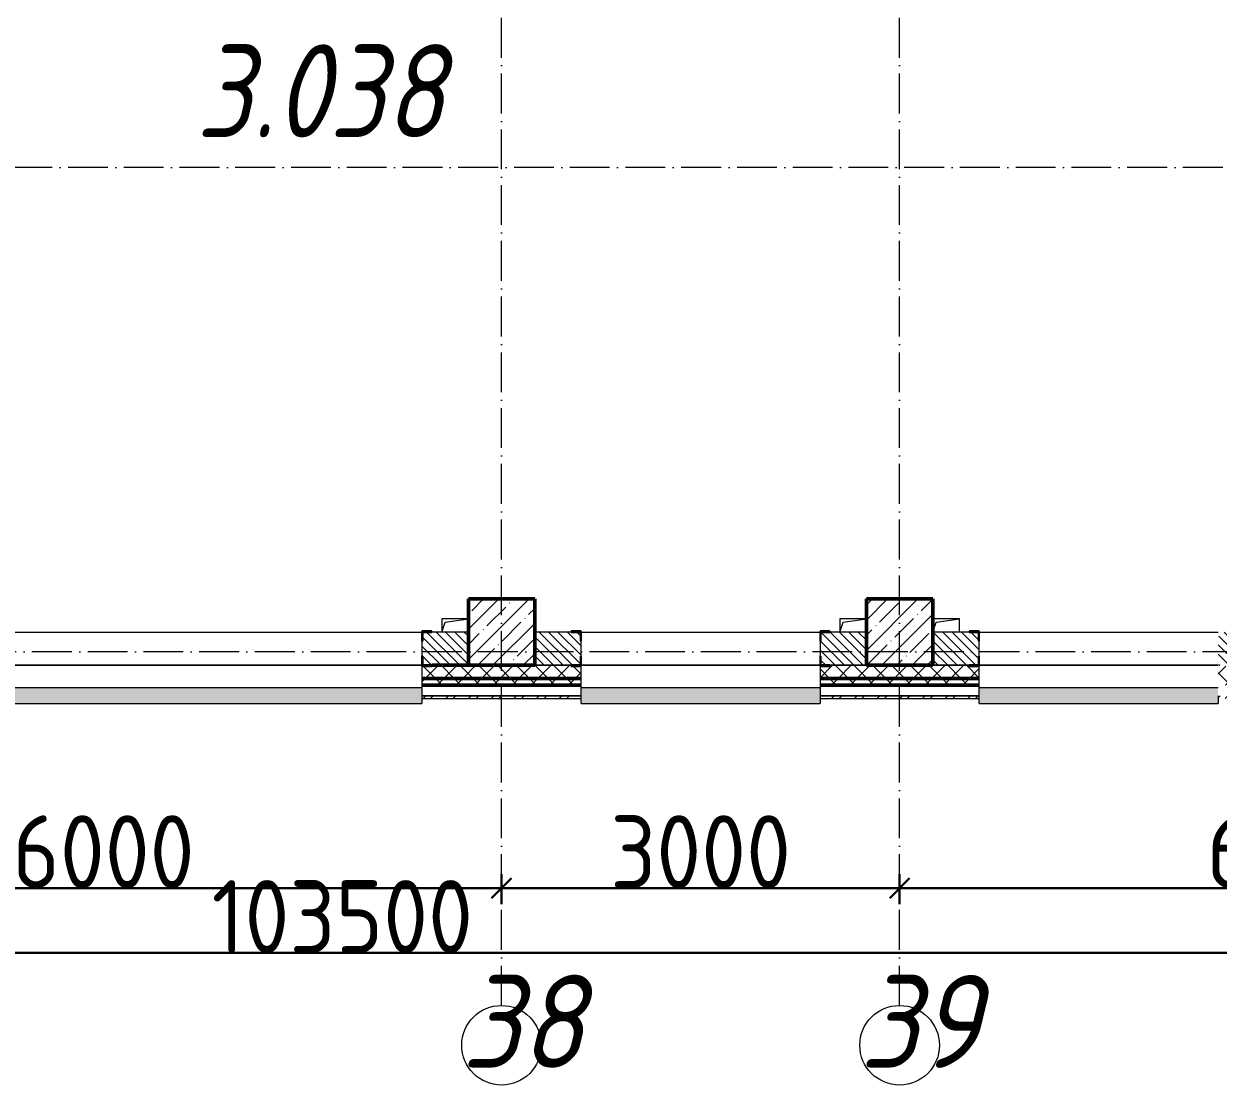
# Model space of a CAD drawing. Header units: millimetres. Extents: x -12989 to 629078, y -109036 to 555275.
# Drawn here: x 330771 to 339771, y -91946 to -83950 of the extents above; entities that cross this region are included whole.
import ezdxf

# ---------------------------------------------------------------- set-up
doc = ezdxf.new("R2010")
doc.units = ezdxf.units.MM
doc.linetypes.add('50_200_ШТРИХ_1Т_ш5_п1_п1_', pattern=[700, 500, -100, 0, -100])
for name, color, linetype, lineweight in [('4 -стяжа', 7, 'Continuous', 30), ('A-____-____-DIMS', 7, 'Continuous', 9), ('A-GENM-____-MCUT', 7, 'Continuous', 25), ('A-GENM-____-OTLN', 7, 'Continuous', 9), ('A-GENM-____-OTLN-1', 7, 'Continuous', 25), ('A-GLAZ-____-OTLN', 7, 'Continuous', 9), ('A-WALL-____-MCUT-2', 7, 'Continuous', 50), ('A-WALL-____-MCUT-3', 7, 'Continuous', 9), ('A-WALL-____-OTLN', 7, 'Continuous', 9), ('A-WALL-____-PATT-1', 7, 'Continuous', 9), ('A-WALL-FNSH-MCUT-1', 7, 'Continuous', 9), ('S-COLS-____-MCUT', 7, 'Continuous', 50), ('S-COLS-____-OTLN', 7, 'Continuous', 9), ('S-GRID-____-IDEN', 7, 'Continuous', 9), ('S-GRID-____-OTLN-1', 7, '50_200_ШТРИХ_1Т_ш5_п1_п1_', 9), ('Марки помещений', 7, 'Continuous', 9)]:
    doc.layers.add(name, color=color, linetype=linetype, lineweight=lineweight)
doc.layers.add('A-GLAZ-____-OTLN-1', color=7, linetype='Continuous', lineweight=9, true_color=0xc0c0c0)
doc.layers.get('4 -стяжа').off()
doc.styles.add('ISOCPEUR_I', font='isocpeui.ttf', dxfattribs={"width": 0.9, "height": 2.5})
doc.styles.add('ISOCPEUR_I_2', font='isocpeui.ttf', dxfattribs={"width": 0.85, "height": 2.3})
doc.styles.add('ISOCPEUR_I_9', font='isocpeui.ttf', dxfattribs={"width": 0.9, "height": 250})
doc.styles.add('СПДС', font='isocpeur.ttf', dxfattribs={"width": 0.9})
doc.dimstyles.new('ISO-2_5_0_9К_БОЛЬШОЙ_ОСИ', dxfattribs={"dimscale": 304.8, "dimtxt": 248.995294, "dimasz": 0.492126, "dimexe": 0.393701, "dimexo": 0, "dimgap": 0, "dimtad": 1, "dimdec": 0, "dimzin": 0, "dimdsep": 46, "dimtxsty": 'ISOCPEUR_I_9', "dimblk1": 'OBLIQUE', "dimblk2": 'OBLIQUE', "dimsah": 1, "dimcen": 0.09, "dimdle": 0.393701, "dimazin": 0, "dimtfac": 1, "dimtdec": 4, "dimtix": 1, "dimtmove": 0, "dimatfit": 3, "dimfxl": 1, "dimtvp": 1, "dimtolj": 1, "dimtzin": 0, "dimarcsym": 2})
pattern_1 = [(45, (283770.71, -86863.46), (-70.71068, 70.71068), []), (135, (283770.71, -86863.46), (-70.71068, -70.71068), [])]
pattern_2 = [(135, (283770.707, -86863.456), (-35.35534, -35.35534), [])]

# ---------------------------------------------------------------- blocks, each defined once
blk = doc.blocks.new('BSC_Колонна _Прямоугольная - 500х500-V64-АР1_План отверстий 3 этажа в осях 1-64_А-ГГ')
at = {"layer": 'S-COLS-____-OTLN'}
h = blk.add_hatch(dxfattribs=at)
h.set_pattern_fill('FP_101', color=256, style=0, pattern_type=2)
h.set_pattern_definition([(45, (-50600, 1668.96), (-114.04925, 114.04925), []), (45, (-50485.95, 1668.96), (-114.04925, 114.04925), [201.613, -40.323, 3.353, -36.97])])
h.paths.add_polyline_path([(-250, -250), (250, -250), (250, 250), (-250, 250)], flags=0)
at = {"layer": 'S-COLS-____-MCUT'}
for p, q in [((250, 250), (-250, 250)), ((-250, 250), (-250, -250)), ((250, -250), (250, 250)), ((-250, -250), (250, -250))]:
    blk.add_line(p, q, dxfattribs=at)
blk = doc.blocks.new('BSC_Колонна _Прямоугольная - 500х500-V66-АР1_План отверстий 3 этажа в осях 1-64_А-ГГ')
at = {"layer": 'S-COLS-____-OTLN'}
h = blk.add_hatch(dxfattribs=at)
h.set_pattern_fill('FP_103', color=256, style=0, pattern_type=2)
h.set_pattern_definition([(45, (-53600, 1668.96), (-114.04925, 114.04925), []), (45, (-53485.95, 1668.96), (-114.04925, 114.04925), [201.613, -40.323, 3.353, -36.97])])
h.paths.add_polyline_path([(-250, -250), (250, -250), (250, 250), (-250, 250)], flags=0)
at = {"layer": 'S-COLS-____-MCUT'}
for p, q in [((250, 250), (-250, 250)), ((-250, 250), (-250, -250)), ((250, -250), (250, 250)), ((-250, -250), (250, -250))]:
    blk.add_line(p, q, dxfattribs=at)
blk = doc.blocks.new('Фахверк_СКБ_Уголок - 250_2700-27497298-АР1_План отверстий 3 этажа в осях 1-64_А-ГГ')
at = {"layer": 'A-GENM-____-MCUT'}
for p, q in [((200, 181), (125, 181)), ((125, 181), (125, 106)), ((200, 175), (200, 181)), ((125, 106), (131, 106)), ((131, 106), (131, 175)), ((131, 175), (200, 175)), ((131, -6), (125, -6)), ((125, -6), (125, -81)), ((125, -81), (200, -81)), ((131, -75), (131, -6)), ((200, -75), (131, -75)), ((200, -81), (200, -75))]:
    blk.add_line(p, q, dxfattribs=at)
blk = doc.blocks.new('AR_Отверстие прямоугольное _в плите_ - AR_Отверстие прямоугольное _в плите_-V177-АР1_План отверстий 3 этажа в осях 1-64_А-ГГ')
at = {"layer": 'A-GENM-____-OTLN'}
for p, q in [((100, 50), (-100, 50)), ((-100, 50), (-100, -50)), ((-100, -50), (-75, 25)), ((-75, 25), (100, 50))]:
    blk.add_line(p, q, dxfattribs=at)
blk = doc.blocks.new('AR_Отверстие прямоугольное _в плите_ - AR_Отверстие прямоугольное _в плите_-30510712-АР1_План отверстий 3 этажа в осях 1-64_А-ГГ')
at = {"layer": 'A-GENM-____-OTLN'}
for p, q in [((100, 50), (-100, 50)), ((-100, -50), (-75, 25)), ((-75, 25), (100, 50)), ((100, -50), (100, 50))]:
    blk.add_line(p, q, dxfattribs=at)
blk = doc.blocks.new('Отлив_СКБ - Отлив витража_120_НВФ-31885688-АР1_План отверстий 3 этажа в осях 1-64_А-ГГ')
at = {"layer": 'A-GLAZ-____-OTLN-1'}
for points in [[(4275.3, -2), (4800, -2), (4800, 0), (0, 0), (0, -2), (740.4, -2)], [(4275.3, -120), (4800, -120), (4800, -2), (0, -2), (0, -120), (740.4, -120)]]:
    blk.add_hatch(color=256, dxfattribs=at).paths.add_polyline_path(points, flags=0)
at = {"layer": 'A-GLAZ-____-OTLN'}
for p, q in [((0, 0), (4800, 0)), ((4800, -2), (0, -2)), ((0, -120), (0, -83)), ((4800, -83), (4800, -120)), ((0, -120), (4800, -120))]:
    blk.add_line(p, q, dxfattribs=at)
blk = doc.blocks.new('Отлив_СКБ - Отлив витража_120_НВФ-31885687-АР1_План отверстий 3 этажа в осях 1-64_А-ГГ')
at = {"layer": 'A-GLAZ-____-OTLN-1'}
for points in [[(0, 0), (0, -2), (1800, -2), (1800, 0), (534.2, 0)], [(0, -2), (0, -120), (1800, -120), (1800, -2), (534.2, -2)]]:
    blk.add_hatch(color=256, dxfattribs=at).paths.add_polyline_path(points, flags=0)
at = {"layer": 'A-GLAZ-____-OTLN'}
for p, q in [((0, 0), (1800, 0)), ((1800, -2), (0, -2)), ((0, -120), (0, -83)), ((1800, -83), (1800, -120)), ((0, -120), (1800, -120))]:
    blk.add_line(p, q, dxfattribs=at)
blk = doc.blocks.new('Отлив_СКБ - Отлив витража_120_НВФ-V214-АР1_План отверстий 3 этажа в осях 1-64_А-ГГ')
at = {"layer": 'A-GLAZ-____-OTLN-1'}
for points in [[(0, -2), (1800, -2), (1800, 0), (0, 0)], [(730.8, -120), (1800, -120), (1800, -2), (0, -2), (0, -120)]]:
    blk.add_hatch(color=256, dxfattribs=at).paths.add_polyline_path(points, flags=0)
at = {"layer": 'A-GLAZ-____-OTLN'}
for p, q in [((0, 0), (1800, 0)), ((1800, -2), (0, -2)), ((0, -120), (0, -83)), ((1800, -63), (1800, -120)), ((0, -120), (1800, -120))]:
    blk.add_line(p, q, dxfattribs=at)
blk = doc.blocks.new('Ось сетки - Круг_Ø6_00__ISO-2_5_0_9K_-25732049-АР1_План отверстий 3 этажа в осях 1-64_А-ГГ')
at = {"layer": 'S-GRID-____-IDEN'}
blk.add_circle((0, 0), 3, dxfattribs=at)
blk = doc.blocks.new('_Oblique')
at = {"color": 0, "linetype": 'ByBlock', "lineweight": -2}
blk.add_line((-0.5, -0.5), (0.5, 0.5), dxfattribs=at)
blk = doc.blocks.new('*D2920')
at = {"layer": 'A-____-____-DIMS', "color": 0, "lineweight": -2, "transparency": 16777216}
for p, q in [((328370.7, -90355.9), (328370.7, -90582)), ((334370.7, -90355.9), (334370.7, -90582)), ((328250.7, -90462), (334490.7, -90462))]:
    blk.add_line(p, q, dxfattribs=at)
at = {"layer": 'Defpoints', "color": 0, "transparency": 16777216}
for p in [(328370.7, -90355.9), (334370.7, -90355.9), (334370.7, -90462)]:
    blk.add_point(p, dxfattribs=at)
at = {"layer": 'A-____-____-DIMS', "color": 0, "lineweight": -2, "transparency": 16777216, "xscale": 150, "yscale": 150, "zscale": 150, "rotation": 180}
blk.add_blockref('_Oblique', (328370.7, -90462), dxfattribs=at)
at = {"layer": 'A-____-____-DIMS', "color": 0, "lineweight": -2, "transparency": 16777216, "xscale": 150, "yscale": 150, "zscale": 150}
blk.add_blockref('_Oblique', (334370.7, -90462), dxfattribs=at)
at = {"layer": 'A-____-____-DIMS', "color": 0, "transparency": 16777216, "insert": (331370.7, -90187.7), "char_height": 548.64, "attachment_point": 5, "style": 'СПДС'}
blk.add_mtext('\\A1;6000', dxfattribs=at)
blk = doc.blocks.new('*D2921')
at = {"layer": 'A-____-____-DIMS', "color": 0, "lineweight": -2, "transparency": 16777216}
for p, q in [((334370.7, -90355.9), (334370.7, -90582)), ((337370.7, -90355.9), (337370.7, -90582)), ((334250.7, -90462), (337490.7, -90462))]:
    blk.add_line(p, q, dxfattribs=at)
at = {"layer": 'Defpoints', "color": 0, "transparency": 16777216}
for p in [(334370.7, -90355.9), (337370.7, -90355.9), (337370.7, -90462)]:
    blk.add_point(p, dxfattribs=at)
at = {"layer": 'A-____-____-DIMS', "color": 0, "lineweight": -2, "transparency": 16777216, "xscale": 150, "yscale": 150, "zscale": 150, "rotation": 180}
blk.add_blockref('_Oblique', (334370.7, -90462), dxfattribs=at)
at = {"layer": 'A-____-____-DIMS', "color": 0, "lineweight": -2, "transparency": 16777216, "xscale": 150, "yscale": 150, "zscale": 150}
blk.add_blockref('_Oblique', (337370.7, -90462), dxfattribs=at)
at = {"layer": 'A-____-____-DIMS', "color": 0, "transparency": 16777216, "insert": (335870.7, -90187.7), "char_height": 548.64, "attachment_point": 5, "style": 'СПДС'}
blk.add_mtext('\\A1;3000', dxfattribs=at)
blk = doc.blocks.new('*D2922')
at = {"layer": 'A-____-____-DIMS', "color": 0, "lineweight": -2, "transparency": 16777216}
for p, q in [((337370.7, -90355.9), (337370.7, -90582)), ((343370.7, -90355.9), (343370.7, -90582)), ((337250.7, -90462), (343490.7, -90462))]:
    blk.add_line(p, q, dxfattribs=at)
at = {"layer": 'Defpoints', "color": 0, "transparency": 16777216}
for p in [(337370.7, -90355.9), (343370.7, -90355.9), (343370.7, -90462)]:
    blk.add_point(p, dxfattribs=at)
at = {"layer": 'A-____-____-DIMS', "color": 0, "lineweight": -2, "transparency": 16777216, "xscale": 150, "yscale": 150, "zscale": 150, "rotation": 180}
blk.add_blockref('_Oblique', (337370.7, -90462), dxfattribs=at)
at = {"layer": 'A-____-____-DIMS', "color": 0, "lineweight": -2, "transparency": 16777216, "xscale": 150, "yscale": 150, "zscale": 150}
blk.add_blockref('_Oblique', (343370.7, -90462), dxfattribs=at)
at = {"layer": 'A-____-____-DIMS', "color": 0, "transparency": 16777216, "insert": (340370.7, -90187.7), "char_height": 548.64, "attachment_point": 5, "style": 'СПДС'}
blk.add_mtext('\\A1;6000', dxfattribs=at)
blk = doc.blocks.new('*D2935')
at = {"layer": 'A-____-____-DIMS', "color": 0, "lineweight": -2, "transparency": 16777216}
for p, q in [((281420.7, -90844.1), (281420.7, -91070.2)), ((384920.7, -90844.1), (384920.7, -91070.2)), ((281300.7, -90950.2), (385040.7, -90950.2))]:
    blk.add_line(p, q, dxfattribs=at)
at = {"layer": 'Defpoints', "color": 0, "transparency": 16777216}
for p in [(281420.7, -90844.1), (384920.7, -90844.1), (384920.7, -90950.2)]:
    blk.add_point(p, dxfattribs=at)
at = {"layer": 'A-____-____-DIMS', "color": 0, "lineweight": -2, "transparency": 16777216, "xscale": 150, "yscale": 150, "zscale": 150, "rotation": 180}
blk.add_blockref('_Oblique', (281420.7, -90950.2), dxfattribs=at)
at = {"layer": 'A-____-____-DIMS', "color": 0, "lineweight": -2, "transparency": 16777216, "xscale": 150, "yscale": 150, "zscale": 150}
blk.add_blockref('_Oblique', (384920.7, -90950.2), dxfattribs=at)
at = {"layer": 'A-____-____-DIMS', "color": 0, "transparency": 16777216, "insert": (333170.7, -90675.9), "char_height": 548.64, "attachment_point": 5, "style": 'СПДС'}
blk.add_mtext('\\A1;103500', dxfattribs=at)
blk = doc.blocks.new('3эт')
at = {"layer": 'S-GRID-____-OTLN-1', "color": 251, "ltscale": 0.6, "true_color": 0x636466}
for p, q in [((334370.7, -91346.1), (334370.7, -76712.9)), ((337370.7, -91346.1), (337370.7, -76712.9)), ((387697.2, -85032.4), (279101.9, -85032.4)), ((387845.1, -88682.4), (279101.9, -88682.4))]:
    blk.add_line(p, q, dxfattribs=at)
at = {"layer": 'S-GRID-____-IDEN', "char_height": 700, "width": 404.05, "attachment_point": 1, "style": 'ISOCPEUR_I'}
for s, insert in [('38', (334068.6, -91116.3)), ('39', (337068.6, -91116.3))]:
    blk.add_mtext(s, dxfattribs=dict(at, insert=insert))
at = {"layer": 'A-____-____-DIMS'}
for base, p1, p2, override, picture, middle in [((334370.7, -90462), (328370.7, -90355.9), (334370.7, -90355.9), {"dimtxt": 1.8, "dimpost": '<>', "dimtxsty": 'СПДС', "dimfxl": 6000}, '*D2920', (331370.7, -90187.7)), ((337370.7, -90462), (334370.7, -90355.9), (337370.7, -90355.9), {"dimtxt": 1.8, "dimpost": '<>', "dimtxsty": 'СПДС', "dimfxl": 3000}, '*D2921', (335870.7, -90187.7)), ((343370.7, -90462), (337370.7, -90355.9), (343370.7, -90355.9), {"dimtxt": 1.8, "dimpost": '<>', "dimtxsty": 'СПДС', "dimfxl": 6000}, '*D2922', (340370.7, -90187.7)), ((384920.7, -90950.2), (281420.7, -90844.1), (384920.7, -90844.1), {"dimtxt": 1.8, "dimpost": '<>', "dimtxsty": 'СПДС', "dimfxl": 103500}, '*D2935', (333170.7, -90675.9))]:
    dim = blk.add_linear_dim(base=base, p1=p1, p2=p2, dimstyle='ISO-2_5_0_9К_БОЛЬШОЙ_ОСИ', override=override, dxfattribs=at)
    dim.commit()
    dim.dimension.update_dxf_attribs({"geometry": picture, "text_midpoint": middle})

msp = doc.modelspace()

# ---------------------------------------------------------------- hatches: boundary and pattern name
at = {"layer": 'A-WALL-____-PATT-1'}
h = msp.add_hatch(dxfattribs=at)
h.set_pattern_fill('FP_6', color=256, style=0, pattern_type=2)
h.set_pattern_definition(pattern_2)
h.paths.add_polyline_path([(333776.7074, -88782.4142), (334120.7074, -88782.4142), (334120.7074, -88532.4142), (333776.7074, -88532.4142), (333776.7074, -88601.4142), (333770.7074, -88601.4142), (333770.7074, -88713.4142), (333776.7074, -88713.4142), (333776.7074, -88778.1284)], flags=0)
h.paths.add_polyline_path([(328827.3699, -88782.4142), (328964.7074, -88782.4142), (328964.7074, -88713.4142), (328970.7074, -88713.4142), (328970.7074, -88601.4142), (328964.7074, -88601.4142), (328964.7074, -88532.4142), (328620.7074, -88532.4142), (328620.7074, -88782.4142)], flags=0)
h = msp.add_hatch(dxfattribs=at)
h.set_pattern_fill('FP_6', color=256, style=0, pattern_type=2)
h.set_pattern_definition(pattern_2)
h.paths.add_polyline_path([(336780.9592, -88782.4142), (337120.7074, -88782.4142), (337120.7074, -88532.4142), (336776.7074, -88532.4142), (336776.7074, -88601.4142), (336770.7074, -88601.4142), (336770.7074, -88713.4142), (336776.7074, -88713.4142), (336776.7074, -88782.4142)], flags=0)
h.paths.add_polyline_path([(334895.7074, -88782.4142), (334964.7074, -88782.4142), (334964.7074, -88713.4142), (334970.7074, -88713.4142), (334970.7074, -88601.4142), (334964.7074, -88601.4142), (334964.7074, -88532.4142), (334620.7074, -88532.4142), (334620.7074, -88782.4142)], flags=0)
h = msp.add_hatch(dxfattribs=at)
h.set_pattern_fill('FP_6', color=256, style=0, pattern_type=2)
h.set_pattern_definition(pattern_2)
h.paths.add_polyline_path([(342776.7074, -88782.4142), (343120.7074, -88782.4142), (343120.7074, -88532.4142), (342776.7074, -88532.4142), (342776.7074, -88601.4142), (342770.7074, -88601.4142), (342770.7074, -88713.4142), (342776.7074, -88713.4142), (342776.7074, -88778.1284)], flags=0)
h.paths.add_polyline_path([(340895.7074, -88782.4142), (340964.7074, -88782.4142), (340964.7074, -88713.4142), (340970.7074, -88713.4142), (340970.7074, -88601.4142), (340964.7074, -88601.4142), (340964.7074, -88532.4142), (339776.7074, -88532.4142), (339776.7074, -88601.4142), (339770.7074, -88601.4142), (339770.7074, -88713.4142), (339776.7074, -88713.4142), (339776.7074, -88782.4142), (340315.8877, -88782.4142)], flags=0)
h.paths.add_polyline_path([(337895.7074, -88782.4142), (337964.7074, -88782.4142), (337964.7074, -88713.4142), (337970.7074, -88713.4142), (337970.7074, -88601.4142), (337964.7074, -88601.4142), (337964.7074, -88532.4142), (337620.7074, -88532.4142), (337620.7074, -88782.4142), (337664.6913, -88782.4142)], flags=0)
h = msp.add_hatch(dxfattribs=at)
h.set_pattern_fill('FP_1', color=256, style=0, pattern_type=2)
h.set_pattern_definition(pattern_1)
h.paths.add_polyline_path([(384520.7074, -88882.4142), (385020.7074, -88882.4142), (385020.7074, -88782.4142), (375995.7074, -88782.4142), (375995.7074, -88788.4142), (375920.7074, -88788.4142), (375920.7074, -88882.4142), (384502.4949, -88882.4142)], flags=0)
h.paths.add_polyline_path([(373013.9771, -88882.4142), (374120.7074, -88882.4142), (374120.7074, -88788.4142), (374045.7074, -88788.4142), (374045.7074, -88782.4142), (366170.7074, -88782.4142), (366170.7074, -88882.4142), (372770.7074, -88882.4142)], flags=0)
h.paths.add_polyline_path([(365170.7074, -88882.4142), (365170.7074, -88782.4142), (364045.7074, -88782.4142), (364045.7074, -88788.4142), (363970.7074, -88788.4142), (363970.7074, -88882.4142), (365060.3878, -88882.4142)], flags=0)
h.paths.add_polyline_path([(362170.7074, -88882.4142), (362170.7074, -88788.4142), (362095.7074, -88788.4142), (362095.7074, -88782.4142), (361045.7074, -88782.4142), (361045.7074, -88788.4142), (360970.7074, -88788.4142), (360970.7074, -88882.4142), (361525.4592, -88882.4142)], flags=0)
h.paths.add_polyline_path([(359170.7074, -88882.4142), (359170.7074, -88782.4142), (358045.7074, -88782.4142), (358045.7074, -88788.4142), (357970.7074, -88788.4142), (357970.7074, -88882.4142), (358045.7074, -88882.4142)], flags=0)
h.paths.add_polyline_path([(354770.7074, -88882.4142), (356170.7074, -88882.4142), (356170.7074, -88782.4142), (354845.7074, -88782.4142), (354845.7074, -88788.4142), (354770.7074, -88788.4142)], flags=0)
h.paths.add_polyline_path([(352688.1377, -88882.4142), (352970.7074, -88882.4142), (352970.7074, -88788.4142), (352895.7074, -88788.4142), (352895.7074, -88782.4142), (351845.7074, -88782.4142), (351845.7074, -88788.4142), (351770.7074, -88788.4142), (351770.7074, -88882.4142), (351804.4056, -88882.4142)], flags=0)
h.paths.add_polyline_path([(349970.7074, -88882.4142), (349970.7074, -88782.4142), (348845.7074, -88782.4142), (348845.7074, -88788.4142), (348770.7074, -88788.4142), (348770.7074, -88882.4142), (348845.7074, -88882.4142)], flags=0)
h.paths.add_polyline_path([(346620.7074, -88882.4142), (346970.7074, -88882.4142), (346970.7074, -88788.4142), (346895.7074, -88788.4142), (346895.7074, -88782.4142), (345845.7074, -88782.4142), (345845.7074, -88788.4142), (345770.7074, -88788.4142), (345770.7074, -88882.4142), (346502.0127, -88882.4142)], flags=0)
h.paths.add_polyline_path([(343970.7074, -88882.4142), (343970.7074, -88788.4142), (343895.7074, -88788.4142), (343895.7074, -88782.4142), (342845.7074, -88782.4142), (342845.7074, -88788.4142), (342770.7074, -88788.4142), (342770.7074, -88882.4142), (343850.8163, -88882.4142)], flags=0)
h.paths.add_polyline_path([(340970.7074, -88882.4142), (340970.7074, -88788.4142), (340895.7074, -88788.4142), (340895.7074, -88782.4142), (339845.7074, -88782.4142), (339845.7074, -88788.4142), (339770.7074, -88788.4142), (339770.7074, -88882.4142), (340315.8877, -88882.4142)], flags=0)
h.paths.add_polyline_path([(336780.9592, -88882.4142), (337970.7074, -88882.4142), (337970.7074, -88788.4142), (337895.7074, -88788.4142), (337895.7074, -88782.4142), (336845.7074, -88782.4142), (336845.7074, -88788.4142), (336770.7074, -88788.4142), (336770.7074, -88882.4142), (336776.7074, -88882.4142)], flags=0)
h.paths.add_polyline_path([(333770.7074, -88882.4142), (334970.7074, -88882.4142), (334970.7074, -88788.4142), (334895.7074, -88788.4142), (334895.7074, -88782.4142), (333845.7074, -88782.4142), (333845.7074, -88788.4142), (333770.7074, -88788.4142)], flags=0)
h.paths.add_polyline_path([(328827.3699, -88882.4142), (328970.7074, -88882.4142), (328970.7074, -88788.4142), (328895.7074, -88788.4142), (328895.7074, -88782.4142), (327845.7074, -88782.4142), (327845.7074, -88788.4142), (327770.7074, -88788.4142), (327770.7074, -88882.4142), (328620.7074, -88882.4142)], flags=0)
h.paths.add_polyline_path([(325970.7074, -88882.4142), (325970.7074, -88788.4142), (325895.7074, -88788.4142), (325895.7074, -88782.4142), (324845.7074, -88782.4142), (324845.7074, -88788.4142), (324770.7074, -88788.4142), (324770.7074, -88882.4142), (325964.7074, -88882.4142)], flags=0)
h.paths.add_polyline_path([(322641.2449, -88882.4142), (322970.7074, -88882.4142), (322970.7074, -88788.4142), (322895.7074, -88787.7713), (322895.7074, -88782.4142), (321570.7074, -88782.4142), (321570.7074, -88882.4142)], flags=0)
h.paths.add_polyline_path([(319106.3163, -88882.4142), (319770.7074, -88882.4142), (319770.7074, -88788.4142), (319695.7074, -88788.4142), (319695.7074, -88782.4142), (318570.7074, -88782.4142), (318570.7074, -88882.4142)], flags=0)
h.paths.add_polyline_path([(316770.7074, -88882.4142), (316770.7074, -88788.4142), (316695.7074, -88788.4142), (316695.7074, -88782.4142), (315645.7074, -88782.4142), (315645.7074, -88788.4142), (315570.7074, -88788.4142), (315571.3877, -88882.4142), (316764.7074, -88882.4142)], flags=0)
h.paths.add_polyline_path([(313770.7074, -88882.4142), (313770.7074, -88788.4142), (313695.7074, -88788.4142), (313695.7074, -88782.4142), (312570.7074, -88782.4142), (312570.7074, -88882.4142), (312920.1913, -88882.4142)], flags=0)
h.paths.add_polyline_path([(310770.7074, -88882.4142), (310770.7074, -88788.4142), (310695.7074, -88788.4142), (310695.7074, -88782.4142), (309570.7074, -88782.4142), (309570.7074, -88882.4142), (310268.9948, -88882.4142)], flags=0)
h.paths.add_polyline_path([(307770.7074, -88882.4142), (307770.7074, -88788.4142), (307695.7074, -88788.4142), (307695.7074, -88782.4142), (306645.7074, -88782.4142), (306645.7074, -88788.4142), (306570.7074, -88788.4142), (306570.7074, -88882.4142), (306734.0663, -88882.4142)], flags=0)
h.paths.add_polyline_path([(297896.7448, -88882.4142), (298770.7074, -88882.4142), (298770.7074, -88788.4142), (298695.7074, -88788.4142), (298695.7074, -88782.4142), (297645.7074, -88782.4142), (297645.7074, -88788.4142), (297570.7074, -88788.4142), (297570.7074, -88882.4142)], flags=0)
h.paths.add_polyline_path([(296129.2805, -88882.4142), (296570.7074, -88882.4142), (296570.7074, -88788.4142), (296495.7074, -88788.4142), (296495.7074, -88782.4142), (291245.7074, -88782.4142), (291245.7074, -88788.4142), (291170.7074, -88788.4142), (291170.7074, -88882.4142), (294670.7074, -88882.4142)], flags=0)
h.paths.add_polyline_path([(289059.4234, -88882.4142), (290170.7074, -88882.4142), (290170.7074, -88788.4142), (290095.7074, -88788.4142), (290095.7074, -88782.4142), (281320.7074, -88782.4142), (281320.7074, -88882.4142), (287291.9591, -88882.4142)], flags=0)
h = msp.add_hatch(dxfattribs=at)
h.set_pattern_fill('FP_1', color=256, style=0, pattern_type=2)
h.set_pattern_definition(pattern_1)
h.paths.add_polyline_path([(385020.7074, -88932.4142), (385120.7074, -88932.4142), (385120.7074, -88882.4142), (375920.7074, -88882.4142), (375920.7074, -88932.4142), (384502.4949, -88932.4142)], flags=0)
h.paths.add_polyline_path([(373013.9771, -88932.4142), (374120.7074, -88932.4142), (374120.7074, -88882.4142), (366170.7074, -88882.4142), (366170.7074, -88932.4142), (372130.2449, -88932.4142)], flags=0)
h.paths.add_polyline_path([(365060.3878, -88932.4142), (365170.7074, -88932.4142), (365170.7074, -88882.4142), (363970.7074, -88882.4142), (363970.7074, -88932.4142), (364176.6556, -88932.4142)], flags=0)
h.paths.add_polyline_path([(360970.7074, -88932.4142), (362170.7074, -88932.4142), (362170.7074, -88882.4142), (360970.7074, -88882.4142)], flags=0)
h.paths.add_polyline_path([(357990.5306, -88932.4142), (359170.7074, -88932.4142), (359170.7074, -88882.4142), (357970.7074, -88882.4142), (357970.7074, -88932.4142)], flags=0)
h.paths.add_polyline_path([(356170.7074, -88932.4142), (356170.7074, -88882.4142), (354770.7074, -88882.4142), (354770.7074, -88932.4142), (355339.3342, -88932.4142)], flags=0)
h.paths.add_polyline_path([(352970.7074, -88932.4142), (352970.7074, -88882.4142), (351770.7074, -88882.4142), (351770.7074, -88932.4142), (352688.1377, -88932.4142)], flags=0)
h.paths.add_polyline_path([(349970.7074, -88932.4142), (349970.7074, -88882.4142), (348770.7074, -88882.4142), (348770.7074, -88932.4142)], flags=0)
h.paths.add_polyline_path([(346970.7074, -88932.4142), (346970.7074, -88882.4142), (345770.7074, -88882.4142), (345770.7074, -88932.4142), (346502.0127, -88932.4142)], flags=0)
h.paths.add_polyline_path([(342770.7074, -88932.4142), (343970.7074, -88932.4142), (343970.7074, -88882.4142), (342770.7074, -88882.4142)], flags=0)
h.paths.add_polyline_path([(339770.7074, -88932.4142), (340970.7074, -88932.4142), (340970.7074, -88882.4142), (339770.7074, -88882.4142)], flags=0)
h.paths.add_polyline_path([(336780.9592, -88932.4142), (337970.7074, -88932.4142), (337970.7074, -88882.4142), (336770.7074, -88882.4142), (336770.7074, -88932.4142)], flags=0)
h.paths.add_polyline_path([(334970.7074, -88932.4142), (334970.7074, -88882.4142), (333770.7074, -88882.4142), (333770.7074, -88932.4142), (334129.7627, -88932.4142)], flags=0)
h.paths.add_polyline_path([(328827.3699, -88932.4142), (328970.7074, -88932.4142), (328970.7074, -88882.4142), (327770.7074, -88882.4142), (327770.7074, -88932.4142), (327943.6377, -88932.4142)], flags=0)
h.paths.add_polyline_path([(325970.7074, -88932.4142), (325970.7074, -88882.4142), (324770.7074, -88882.4142), (324770.7074, -88932.4142), (325292.4413, -88932.4142)], flags=0)
h.paths.add_polyline_path([(322641.2449, -88932.4142), (322970.7074, -88932.4142), (322970.7074, -88882.4142), (321570.7074, -88882.4142), (321570.7074, -88932.4142)], flags=0)
h.paths.add_polyline_path([(319770.7074, -88932.4142), (319770.7074, -88882.4142), (318570.7074, -88882.4142), (318570.7074, -88932.4142), (319106.3163, -88932.4142)], flags=0)
h.paths.add_polyline_path([(316770.7074, -88932.4142), (316770.7074, -88882.4142), (315570.7074, -88882.4142), (315571.3877, -88932.4142)], flags=0)
h.paths.add_polyline_path([(313770.7074, -88932.4142), (313770.7074, -88882.4142), (312570.7074, -88882.4142), (312570.7074, -88932.4142), (312920.1913, -88932.4142)], flags=0)
h.paths.add_polyline_path([(310770.7074, -88932.4142), (310770.7074, -88882.4142), (309570.7074, -88882.4142), (309570.7074, -88932.4142), (310268.9948, -88932.4142)], flags=0)
h.paths.add_polyline_path([(306734.0663, -88932.4142), (307770.7074, -88932.4142), (307770.7074, -88882.4142), (306570.7074, -88882.4142), (306570.7074, -88932.4142)], flags=0)
h.paths.add_polyline_path([(297570.7074, -88932.4142), (298770.7074, -88932.4142), (298770.7074, -88882.4142), (297570.7074, -88882.4142)], flags=0)
h.paths.add_polyline_path([(296570.7074, -88932.4142), (296570.7074, -88882.4142), (291170.7074, -88882.4142), (291170.7074, -88932.4142), (296129.2805, -88932.4142)], flags=0)
h.paths.add_polyline_path([(289943.1555, -88932.4142), (290170.7074, -88932.4142), (290170.7074, -88882.4142), (281220.7074, -88882.4142), (281220.7074, -88932.4142), (289059.4234, -88932.4142)], flags=0)
h = msp.add_hatch(dxfattribs=at)
h.set_pattern_fill('FP_3', color=256, style=0, pattern_type=2)
h.set_pattern_definition([(45, (283770.71, -86863.46), (-85.53659, 85.53659), []), (45, (283827.73, -86863.46), (-85.53659, 85.53659), [])])
h.paths.add_polyline_path([(355339.3342, -89032.4142), (355635.7074, -89032.4142), (355635.7074, -89012.4142), (354771.7074, -89012.4142), (354771.7074, -89032.4142)], flags=0)
h.paths.add_polyline_path([(352970.7074, -89032.4142), (352970.7074, -89012.4142), (351770.7074, -89012.4142), (351770.7074, -89032.4142), (352688.1377, -89032.4142)], flags=0)
h.paths.add_polyline_path([(349970.7074, -89032.4142), (349970.7074, -89012.4142), (348770.7074, -89012.4142), (348770.7074, -89032.4142)], flags=0)
h.paths.add_polyline_path([(346502.0127, -89032.4142), (346970.7074, -89032.4142), (346970.7074, -89012.4142), (345771.7074, -89012.4142), (345771.7074, -89032.4142)], flags=0)
h.paths.add_polyline_path([(342770.7074, -89032.4142), (343970.7074, -89032.4142), (343970.7074, -89012.4142), (342770.7074, -89012.4142)], flags=0)
h.paths.add_polyline_path([(340315.8877, -89032.4142), (340970.7074, -89032.4142), (340970.7074, -89012.4142), (339771.7074, -89012.4142), (339771.7074, -89032.4142)], flags=0)
h.paths.add_polyline_path([(337970.7074, -89032.4142), (337970.7074, -89012.4142), (336770.7074, -89012.4142), (336770.7074, -89032.4142), (337664.6913, -89032.4142)], flags=0)
h.paths.add_polyline_path([(334970.7074, -89032.4142), (334970.7074, -89012.4142), (333770.7074, -89012.4142), (333770.7074, -89032.4142), (334129.7627, -89032.4142)], flags=0)
h.paths.add_polyline_path([(328827.3699, -89032.4142), (328970.7074, -89032.4142), (328970.7074, -89012.4142), (327770.7074, -89012.4142), (327770.7074, -89032.4142), (327943.6377, -89032.4142)], flags=0)
h.paths.add_polyline_path([(324770.7074, -89032.4142), (325970.7074, -89032.4142), (325970.7074, -89012.4142), (324770.7074, -89012.4142)], flags=0)
h.paths.add_polyline_path([(322105.7074, -89032.4142), (322970.7074, -89032.4142), (322970.7074, -89012.4142), (322105.7074, -89012.4142)], flags=0)

# ---------------------------------------------------------------- linework, layer by layer
at = {"layer": 'A-WALL-____-MCUT-2'}
for p, q in [((334120.7074, -88782.4142), (333845.7074, -88782.4142)), ((333845.7074, -88782.4142), (334120.7074, -88782.4142)), ((333770.7074, -88882.4142), (334970.7074, -88882.4142)), ((336770.7074, -88882.4142), (337970.7074, -88882.4142)), ((333770.7074, -88932.4142), (334970.7074, -88932.4142)), ((336770.7074, -88932.4142), (337970.7074, -88932.4142))]:
    msp.add_line(p, q, dxfattribs=at)
at = {"layer": 'A-WALL-____-MCUT-3'}
for p, q in [((334120.7074, -88532.4142), (333845.7074, -88532.4142)), ((334895.7074, -88532.4142), (334620.7074, -88532.4142)), ((337120.7074, -88532.4142), (336845.7074, -88532.4142)), ((337895.7074, -88532.4142), (337620.7074, -88532.4142)), ((333770.7074, -88601.4142), (333770.7074, -88713.4142)), ((334970.7074, -88713.4142), (334970.7074, -88601.4142)), ((336770.7074, -88601.4142), (336770.7074, -88713.4142)), ((337970.7074, -88713.4142), (337970.7074, -88601.4142)), ((333770.7074, -88788.4142), (333770.7074, -89012.4142)), ((334895.7074, -88782.4142), (334620.7074, -88782.4142)), ((334620.7074, -88782.4142), (334895.7074, -88782.4142)), ((334970.7074, -89012.4142), (334970.7074, -88788.4142)), ((336770.7074, -88788.4142), (336770.7074, -89012.4142)), ((337120.7074, -88782.4142), (336845.7074, -88782.4142)), ((336845.7074, -88782.4142), (337120.7074, -88782.4142)), ((337895.7074, -88782.4142), (337620.7074, -88782.4142)), ((337620.7074, -88782.4142), (337895.7074, -88782.4142)), ((337970.7074, -89012.4142), (337970.7074, -88788.4142)), ((333770.7074, -89012.4142), (334970.7074, -89012.4142)), ((336770.7074, -89012.4142), (337970.7074, -89012.4142))]:
    msp.add_line(p, q, dxfattribs=at)
at = {"layer": 'A-WALL-____-OTLN'}
for p, q in [((328970.7074, -88532.4142), (333770.7074, -88532.4142)), ((334970.7074, -88532.4142), (336770.7074, -88532.4142)), ((337970.7074, -88532.4142), (339770.7074, -88532.4142)), ((328970.7074, -88782.4142), (333770.7074, -88782.4142)), ((333770.7074, -88782.4142), (328970.7074, -88782.4142)), ((334970.7074, -88782.4142), (336770.7074, -88782.4142)), ((336770.7074, -88782.4142), (334970.7074, -88782.4142)), ((337970.7074, -88782.4142), (339770.7074, -88782.4142)), ((339770.7074, -88782.4142), (337970.7074, -88782.4142))]:
    msp.add_line(p, q, dxfattribs=at)
at = {"layer": 'A-WALL-FNSH-MCUT-1'}
for p, q in [((334970.7074, -89012.4142), (333770.7074, -89012.4142)), ((333770.7074, -89012.4142), (333770.7074, -89032.4142)), ((333770.7074, -89032.4142), (334970.7074, -89032.4142)), ((334970.7074, -89032.4142), (334970.7074, -89012.4142)), ((337970.7074, -89012.4142), (336770.7074, -89012.4142)), ((336770.7074, -89012.4142), (336770.7074, -89032.4142)), ((336770.7074, -89032.4142), (337970.7074, -89032.4142)), ((337970.7074, -89032.4142), (337970.7074, -89012.4142))]:
    msp.add_line(p, q, dxfattribs=at)

# ---------------------------------------------------------------- block references
at = {"layer": '4 -стяжа'}
msp.add_blockref('3эт', (0, 0), dxfattribs=at)
at = {"layer": 'A-GENM-____-OTLN'}
for name, p in [('AR_Отверстие прямоугольное _в плите_ - AR_Отверстие прямоугольное _в плите_-V177-АР1_План отверстий 3 этажа в осях 1-64_А-ГГ', (334020.7074, -88482.4142)), ('AR_Отверстие прямоугольное _в плите_ - AR_Отверстие прямоугольное _в плите_-V177-АР1_План отверстий 3 этажа в осях 1-64_А-ГГ', (337020.7074, -88482.4142)), ('AR_Отверстие прямоугольное _в плите_ - AR_Отверстие прямоугольное _в плите_-30510712-АР1_План отверстий 3 этажа в осях 1-64_А-ГГ', (337720.7074, -88482.4142))]:
    msp.add_blockref(name, p, dxfattribs=at)
at = {"layer": 'A-GENM-____-OTLN-1'}
for p in [(333645.7074, -88707.4142), (336645.7074, -88707.4142)]:
    msp.add_blockref('Фахверк_СКБ_Уголок - 250_2700-27497298-АР1_План отверстий 3 этажа в осях 1-64_А-ГГ', p, dxfattribs=at)
at = {"layer": 'A-GENM-____-OTLN-1', "rotation": 180}
for p in [(335095.7074, -88607.4142), (338095.7074, -88607.4142)]:
    msp.add_blockref('Фахверк_СКБ_Уголок - 250_2700-27497298-АР1_План отверстий 3 этажа в осях 1-64_А-ГГ', p, dxfattribs=at)
at = {"layer": 'A-GLAZ-____-OTLN'}
for name, p in [('Отлив_СКБ - Отлив витража_120_НВФ-31885688-АР1_План отверстий 3 этажа в осях 1-64_А-ГГ', (328970.7074, -88949.4142)), ('Отлив_СКБ - Отлив витража_120_НВФ-31885687-АР1_План отверстий 3 этажа в осях 1-64_А-ГГ', (334970.7074, -88949.4142)), ('Отлив_СКБ - Отлив витража_120_НВФ-V214-АР1_План отверстий 3 этажа в осях 1-64_А-ГГ', (337970.7074, -88949.4142))]:
    msp.add_blockref(name, p, dxfattribs=at)
at = {"layer": 'S-COLS-____-OTLN'}
for name, p in [('BSC_Колонна _Прямоугольная - 500х500-V64-АР1_План отверстий 3 этажа в осях 1-64_А-ГГ', (334370.7074, -88532.4142)), ('BSC_Колонна _Прямоугольная - 500х500-V66-АР1_План отверстий 3 этажа в осях 1-64_А-ГГ', (337370.7074, -88532.4142))]:
    msp.add_blockref(name, p, dxfattribs=at)
at = {"layer": 'S-GRID-____-IDEN', "xscale": 99.99999999999993, "yscale": 99.99999999999993, "zscale": 99.99999999999993}
for p in [(334370.7074, -91646.0625), (337370.7074, -91646.0625)]:
    msp.add_blockref('Ось сетки - Круг_Ø6_00__ISO-2_5_0_9K_-25732049-АР1_План отверстий 3 этажа в осях 1-64_А-ГГ', p, dxfattribs=at)

# ---------------------------------------------------------------- texts
at = {"layer": 'Марки помещений', "insert": (332068.2109, -84104.4345), "char_height": 700, "width": 785.65375, "attachment_point": 1, "style": 'ISOCPEUR_I_2'}
msp.add_mtext('3.038', dxfattribs=at)

doc.saveas('drawing.dxf')
